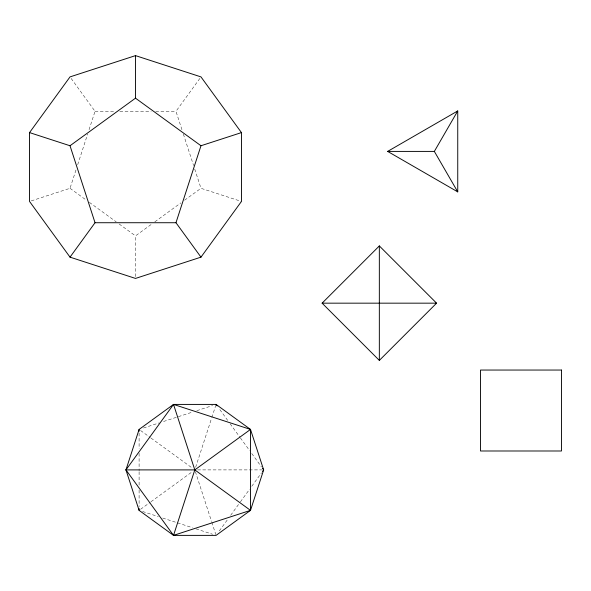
<?xml version="1.0" encoding="UTF-8"?>
<svg xmlns="http://www.w3.org/2000/svg" width="591" height="591" viewBox="0 0 591 591"><rect width="100%" height="100%" fill="white"/><g stroke="black" fill="none" stroke-linecap="round" stroke-linejoin="round"><path stroke-width="0.44" stroke-dasharray="2.96 2.22" d="M31.271 200.888L70.019 188.3L75.988 169.927M77.694 164.682L87.638 134.068M89.064 129.695L95.033 111.322L71.083 78.359M195.651 467.282L211.534 418.384M211.822 417.512L215.789 405.293M181.939 129.695L175.97 111.322L200.445 77.628M219.32 530.91L227.971 519.009M230.675 515.286L239.865 502.638M240.404 501.892L249.594 489.245M251.759 486.267L261.488 472.874M135.502 276.618L135.502 235.875L151.872 223.982M154.849 221.817L180.89 202.898M184.606 200.194L200.977 188.3L241.446 201.45M140.584 509.287L150.24 502.276M150.986 501.737L192.57 471.515M143.473 428.01L159.215 422.89M163.589 421.472L192.459 412.09M196.833 410.671L212.575 405.552M95.033 111.322L115.267 111.322M119.862 111.322L151.133 111.322M155.736 111.322L175.97 111.322M197.557 469.897L261.813 469.897M142.601 511.503L158.344 516.623M162.717 518.041L192.459 527.704M195.953 528.842L212.575 534.242M70.019 188.3L86.389 200.194M89.367 202.358L116.154 221.817M119.131 223.982L135.502 235.875M140.584 430.507L150.24 437.525M150.986 438.064L192.57 468.279M219.859 409.629L227.971 420.785M230.135 423.762L239.865 437.155M240.404 437.901L249.594 450.549M251.759 453.526L261.488 466.92M183.358 134.068L193.589 165.554M194.727 169.056L200.977 188.3M195.37 471.64L211.534 521.41M211.822 522.281L215.789 534.508M139.099 433.107L139.099 448.746M139.099 453.341L139.099 470.82M139.099 471.736L139.099 486.452M139.099 490.131L139.099 506.686"/><path stroke-width="0.89" d="M200.977 257.151L175.97 222.726L200.977 145.748L241.446 132.598L241.446 201.45L200.977 257.151L135.502 278.427L70.019 257.151L29.55 201.45L29.55 132.598L70.019 76.896L135.502 55.62L200.977 76.896L241.446 132.598M125.949 469.897L139.099 429.428L173.525 404.414L216.077 404.414L250.503 429.428L263.652 469.897L250.503 510.365L216.077 535.38L173.525 535.38L139.099 510.365L125.949 469.897L173.525 404.414L250.503 429.428L250.503 510.365L173.525 535.38L125.949 469.897L194.801 469.897L250.503 429.428M173.525 535.38L194.801 469.897L173.525 404.414M387.644 151.407L434.341 151.407L457.744 110.938L457.744 191.876L387.644 151.407L457.744 110.938M70.019 257.151L95.033 222.726L70.019 145.748L29.55 132.598M262.567 471.389L263.652 469.897L262.567 468.412M322.11 303.168L379.341 245.93L436.572 303.168L379.341 360.399L322.11 303.168L436.572 303.168M70.019 145.748L135.502 98.172L135.502 55.62M95.033 222.726L175.97 222.726M135.502 98.172L200.977 145.748M194.801 469.897L250.503 510.365M216.077 404.414L217.156 405.906M434.341 151.407L457.744 191.876M379.341 245.93L379.341 360.399M139.099 429.428L139.099 431.267M139.099 508.526L139.099 510.365M561.45 370.047L480.513 370.047L480.513 450.992L561.45 450.992L561.45 370.047"/></g></svg>
